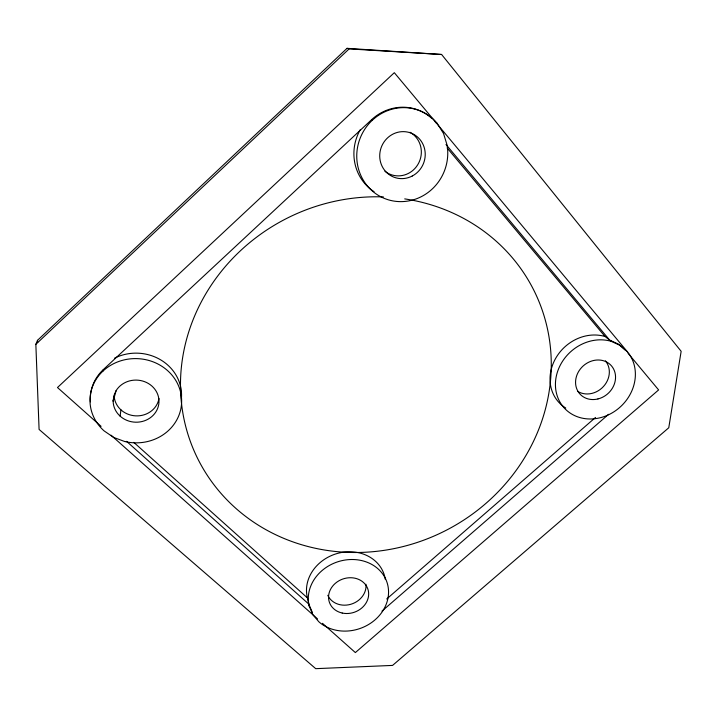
<?xml version="1.0" encoding="UTF-8"?>
<svg xmlns="http://www.w3.org/2000/svg" width="717" height="717" viewBox="0 0 717 717"><rect width="100%" height="100%" fill="white"/><g stroke="black" fill="none" stroke-linecap="round" stroke-linejoin="round"><path stroke-width="1.08" d="M120.089 416.12L120.949 409.864M113.797 397.209L113.161 401.242A22.917 21.053 2.9 0 0 144.171 420.915A22.917 21.053 2.9 0 0 153.447 387.565A22.917 21.053 2.9 0 0 116.1 390.657L113.869 395.766L113.161 401.242L116.1 390.657M103.051 371.003L103.338 369.578L371.585 119.712A47.107 45.037 -67.9 0 1 431.589 118.18M35.85 344.339L37.499 340.333L347.019 48.335L441.6 54.483L681.15 351.303L668.773 427.762L392.575 665.412L315.713 668.665L39.085 429.429L35.85 344.339L349.125 48.899L441.6 54.483M386.714 598.991L595.531 417.437M381.964 611.126L608.608 414.301M347.019 48.335L349.125 48.899M611.242 341.337L620.277 345.486L627.563 351.966A42.285 37.105 -42.8 0 1 606.779 415.573A42.285 37.105 -42.8 0 1 555.496 382.188A42.285 37.105 -42.8 0 1 611.242 341.337L605.023 336.497L447.157 147.989M437.155 123.342A47.295 45.207 -67.7 0 0 362.874 132.385A47.295 45.207 -67.7 0 0 394.287 201.145A47.295 45.207 -67.7 0 0 447.085 145.067L443.536 133.505L437.155 123.342L436.115 122.858A47.107 45.037 -67.9 0 0 434.69 121.236M371.585 119.712L372.374 120.178M627.563 351.966L394.314 72.686L57.485 387.53L101.088 426.328M625.134 349.995L618.672 344.25L609.674 340.118L446.01 144.511M111.063 435.201L317.523 618.914M322.471 623.315L355.363 652.578L658.618 389.923L628.074 353.266M133.792 442.371L307.423 597.888L309.26 606.206L312.845 614.675L318.85 621.791A40.69 35.169 -19.2 0 0 384.025 608.894A40.69 35.169 -19.2 0 0 353.66 559.529A40.69 35.169 -19.2 0 0 309.26 606.206M126.568 441.331L308.794 604.099L312.379 612.551M37.499 340.333L37.589 342.547M365.948 584.256A20.058 17.396 -19.2 0 1 350.801 604.279A20.058 17.396 -19.2 0 1 327.786 595.307M605.381 360.803A20.838 18.337 -42.9 0 1 603.526 386.436A20.838 18.337 -42.9 0 1 577.669 391.348M409.981 132.269A23.276 22.272 -68.4 0 1 417.482 165.143A23.276 22.272 -68.4 0 1 384.912 171.229M158.968 398.553A22.568 20.775 3.3 0 1 135.647 415.86A22.568 20.775 3.3 0 1 114.164 396.268M404.711 198.887A187.962 175.136 -27 0 1 508.174 480.668A187.962 175.136 -27 0 1 194.415 451.585A187.962 175.136 -27 0 1 383.38 196.906M90.432 401.87A45.664 41.971 3 0 1 103.338 369.578M565.749 408.027A41.685 36.684 -42.9 0 1 555.343 358.921A41.685 36.684 -42.9 0 1 605.023 336.497M307.423 597.888A40.125 34.801 -19.2 0 1 339.096 553.004A40.125 34.801 -19.2 0 1 385.298 579.327M374.05 191.672A46.56 44.544 -68.5 0 1 360.275 129.678M114.541 358.168A45.144 41.55 3.3 0 1 160.949 360.024A45.144 41.55 3.3 0 1 181.401 398.598M124.704 441.511L113.68 437.442L104.099 430.89A45.834 42.115 2.9 0 1 115.625 362.748A45.834 42.115 2.9 0 1 181.383 396.644A45.834 42.115 2.9 0 1 124.704 441.511M342.197 613.035A20.345 17.584 -19.2 0 0 368.278 590.521A20.345 17.584 -19.2 0 0 335.35 583.315A20.345 17.584 -19.2 0 0 342.197 613.035M597.942 398.948A21.143 18.552 -42.7 0 0 611.556 365.957A21.143 18.552 -42.7 0 0 577.176 374.408A21.143 18.552 -42.7 0 0 597.942 398.948M412.239 176.024A23.643 22.594 -67.7 0 0 415.394 135.37A23.643 22.594 -67.7 0 0 379.795 153.994A23.643 22.594 -67.7 0 0 412.239 176.024"/></g></svg>
